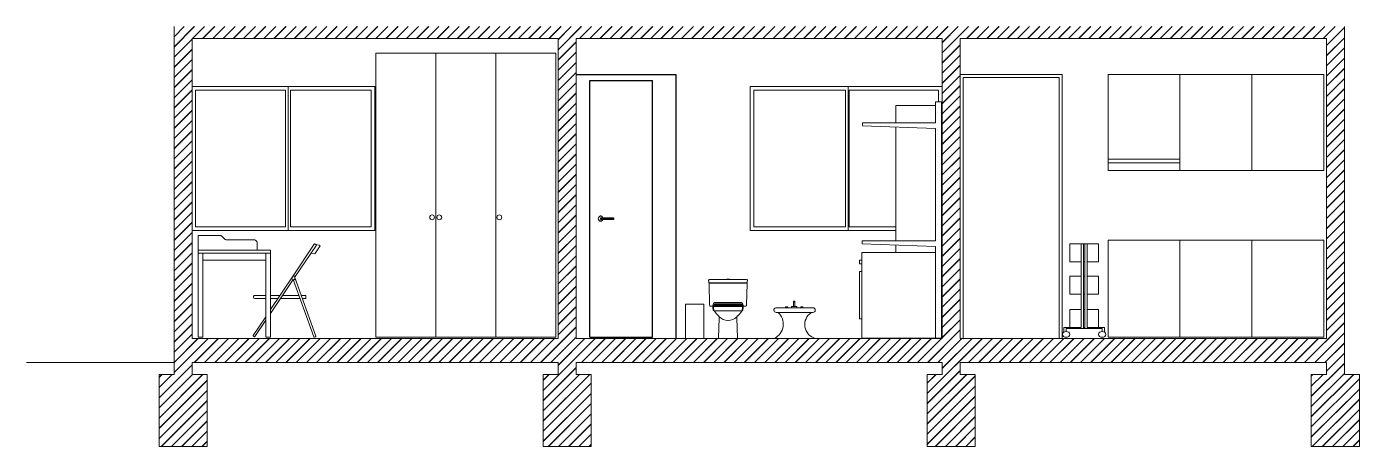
# Model space of a CAD drawing. Header units: millimetres. Extents: x -10.6 to 21.1, y -25.4 to 28.4.
# Drawn here: x -1.23 to 9.88, y 13.3 to 16.8 of the extents above; entities that cross this region are included whole.
import ezdxf

# ---------------------------------------------------------------- set-up
doc = ezdxf.new("R2010")
doc.units = ezdxf.units.MM
doc.layers.add('A-DOOR-FULL', color=2, linetype='Continuous')
doc.layers.add('A-GLAZ-FULL', color=4, linetype='Continuous')
for name, color, linetype, lineweight in [('A-DOOR-FURR', 2, 'Continuous', 15), ('A-FURN', 1, 'Continuous', 15), ('A-GLAZ-FURR', 4, 'Continuous', 15), ('A-SECT A-MCUT', 176, 'Continuous', 20)]:
    doc.layers.add(name, color=color, linetype=linetype, lineweight=lineweight)

# ---------------------------------------------------------------- blocks, each defined once
blk = doc.blocks.new('A$C1A4859B3')
for p, q in [((-43.2, 102.5), (-42.4, 103.1)), ((-38.9, 95.9), (-43.2, 102.5)), ((-42.4, 103.1), (-39.4, 103.7)), ((-38.4, 104.1), (-20.2, 76.9)), ((-35.7, 96.6), (-38.9, 95.9))]:
    blk.add_line(p, q)
at = {"linetype": 'ByBlock'}
for p, q in [((-1.9, 61.2), (-1.9, 58.8)), ((2, 61.2), (2, 58.8)), ((-1.9, 49.4), (-1.9, 46.3)), ((2, 43.5), (2, 40.5))]:
    blk.add_line(p, q, dxfattribs=at)
for points in [[(-22, 76.2), (-40.1, 103.1, -0.413451), (-39.9, 103.4), (-38.8, 104.2)], [(-20.9, 74.6), (-37.9, 26.6, -0.414131), (-38.5, 26.4), (-39.3, 26.7, -0.414949), (-39.6, 27.3), (-22.1, 76.3)], [(-21.1, 77.6), (-19.4, 75.3, -0.522039), (-19.5, 75), (-21.8, 74.3, -0.612915), (-22.4, 75), (-21.5, 77.5)], [(-31.3, 60.7), (-31.3, 59.1, 0.414293), (-31, 58.8), (-28.3, 58.8)], [(2, 58.8), (11.3, 58.8, 0.414135), (12.3, 59.8), (12.3, 60.2, 0.414293), (11.3, 61.2), (2, 61.2)], [(2, 43.5), (12.5, 27.9, -0.41205), (12.5, 27.3), (11.8, 26.9, -0.415494), (11.1, 27), (2, 40.5)]]:
    blk.add_lwpolyline(points, format="xyb")
for points in [[(-1.9, 46.3), (-20.9, 74.6)], [(-20.7, 77.6), (-1.9, 49.4)], [(-27.5, 61.1), (-31, 61.1)], [(-26.5, 58.8), (-10.3, 58.8)], [(-11.9, 61.2), (-25.7, 61.1)], [(-1.9, 61.2), (-9.7, 61.2)], [(-8.2, 58.8), (-1.9, 58.8)]]:
    blk.add_lwpolyline(points)
for centre in [(-21.9, 74.9), (-21.3, 77.4), (-19.6, 75.2)]:
    blk.add_circle(centre, 0.102)
for centre, radius, start, end in [((-38.7, 103.9), 0.3, 33.7566, 124.1013), ((-21.3, 77.4), 0.242, 30.1974, 161.1712), ((-30.9, 60.7), 0.445, 104.8256, 180.255)]:
    blk.add_arc(centre, radius, start, end)
blk = doc.blocks.new('A$C14321CC3')
for p, q in [((-35, 107), (-11.6, 107)), ((2, 95.9), (-58.4, 95.9)), ((-54.5, 90.1), (-1.9, 90.1))]:
    blk.add_line(p, q)
for points in [[(-58.4, 98.5), (-58.4, 110.5), (-39.4, 110.5)], [(-39.4, 110.5), (-38.9, 110.2), (-38.5, 110), (-38.2, 109.7), (-37.9, 109.5), (-37.7, 109.2), (-37.4, 109), (-37.2, 108.8), (-37, 108.5), (-36.8, 108.3), (-36.6, 108.1), (-36.4, 108), (-36.2, 107.8), (-36, 107.6), (-35.7, 107.4), (-35.4, 107.2), (-35, 107)], [(-11.6, 107), (-11.1, 106.9), (-10.6, 106.8), (-9.9, 106.3), (-9.4, 105.7), (-9.2, 105), (-9.2, 98.5)], [(-58.4, 95.9), (-58.4, 98.5), (2, 98.5), (2, 25.8), (-1.9, 25.8), (-1.9, 95.9), (-54.6, 95.9)]]:
    blk.add_lwpolyline(points)
blk.add_lwpolyline([(-54.5, 25.8), (-58.4, 25.8), (-58.4, 95.9), (-54.5, 95.9)], close=True)

msp = doc.modelspace()

# ---------------------------------------------------------------- hatches: boundary and pattern name
at = {"linetype": 'ByBlock', "lineweight": 9}
h = msp.add_hatch(dxfattribs=at)
h.set_pattern_fill('JIS_LC_20', color=253, scale=0.003)
h.paths.add_polyline_path([(9.75, 16.8), (0, 16.8), (0, 13.9), (0.15, 13.9), (0.15, 16.7), (3.2, 16.7), (3.2, 13.9), (3.35, 13.9), (3.35, 16.7), (6.4, 16.7), (6.4, 13.9), (6.55, 13.9), (6.55, 16.7), (9.6, 16.7), (9.6, 13.9), (9.75, 13.9)])
h.paths.add_polyline_path([(3.2, 14.2), (0.15, 14.2), (0.15, 14), (3.2, 14)], flags=17)
h.paths.add_polyline_path([(9.6, 14.2), (6.55, 14.2), (6.55, 14), (9.6, 14)], flags=17)
h.paths.add_polyline_path([(9.875, 13.9), (9.475, 13.9), (9.475, 13.3), (9.875, 13.3)])
h.paths.add_polyline_path([(6.675, 13.9), (6.275, 13.9), (6.275, 13.3), (6.675, 13.3)])
h.paths.add_polyline_path([(3.475, 13.9), (3.075, 13.9), (3.075, 13.3), (3.475, 13.3)])
h.paths.add_polyline_path([(0.275, 13.9), (-0.125, 13.9), (-0.125, 13.3), (0.275, 13.3)])
h.paths.add_polyline_path([(4.188, 14.199), (4.188, 14.199), (3.354, 14.199), (3.35, 14.199), (3.35, 14), (6.4, 14), (6.4, 14.2)], flags=17)

# ---------------------------------------------------------------- linework, layer by layer
at = {"layer": 'A-DOOR-FULL'}
for p, q in [((3.465, 14.211), (3.465, 16.35)), ((3.465, 16.35), (3.987, 16.35)), ((3.987, 14.211), (3.987, 16.35)), ((3.465, 14.211), (3.987, 14.211))]:
    msp.add_line(p, q, dxfattribs=at)
msp.add_lwpolyline([(3.555, 15.206), (3.66, 15.206), (3.66, 15.191), (3.555, 15.191)], close=True, dxfattribs=at)
msp.add_arc((3.554, 15.199), 0.02, 20.4428, 339.1919, dxfattribs=at)
at = {"layer": 'A-DOOR-FURR'}
for points in [[(6.55, 16.4), (7.4, 16.4)], [(6.575, 14.2), (6.575, 16.375), (7.375, 16.375)], [(7.375, 16.375), (7.375, 14.2)], [(7.4, 16.4), (7.4, 14.2)]]:
    msp.add_lwpolyline(points, dxfattribs=at)
at = {"layer": 'A-FURN'}
for p, q in [((3.18, 16.58), (1.68, 16.58)), ((1.68, 16.58), (1.68, 14.21)), ((2.18, 16.58), (2.18, 14.21)), ((2.68, 16.58), (2.68, 14.21)), ((3.18, 14.21), (3.18, 16.58)), ((7.783, 15.6), (7.783, 16.4)), ((9.579, 16.4), (7.783, 16.4)), ((8.379, 15.6), (8.379, 16.4)), ((8.979, 15.6), (8.979, 16.4)), ((9.579, 15.6), (9.579, 16.4)), ((6.395, 16.172), (6.345, 16.172)), ((6.345, 16.172), (6.345, 15.998)), ((6.345, 15.998), (5.735, 15.998)), ((5.735, 15.998), (5.735, 15.973)), ((6.345, 15.95), (6.345, 15.015)), ((6.361, 15.944), (6.361, 15.944)), ((8.379, 15.696), (7.783, 15.696)), ((8.379, 15.664), (7.783, 15.664)), ((9.579, 15.6), (7.783, 15.6)), ((6.345, 15.015), (5.734, 15.015)), ((5.734, 15.015), (5.734, 14.99)), ((7.464, 14.99), (7.464, 14.84)), ((7.702, 14.99), (7.464, 14.99)), ((7.558, 14.99), (7.558, 14.292)), ((7.578, 14.99), (7.578, 14.282)), ((7.587, 14.99), (7.587, 14.282)), ((7.607, 14.99), (7.607, 14.292)), ((7.702, 14.99), (7.702, 14.84)), ((7.783, 15.02), (7.783, 14.21)), ((9.579, 15.02), (7.783, 15.02)), ((8.379, 15.02), (8.379, 14.21)), ((8.979, 15.02), (8.979, 14.21)), ((9.579, 15.02), (9.579, 14.21)), ((7.558, 14.84), (7.464, 14.84)), ((7.587, 14.84), (7.578, 14.84)), ((7.702, 14.84), (7.607, 14.84)), ((4.463, 14.664), (4.455, 14.664)), ((4.461, 14.477), (4.457, 14.657)), ((4.461, 14.66), (4.768, 14.66)), ((4.766, 14.664), (4.464, 14.664)), ((4.605, 14.695), (4.627, 14.695)), ((4.613, 14.693), (4.606, 14.693)), ((4.613, 14.692), (4.613, 14.693)), ((4.613, 14.692), (4.619, 14.692)), ((4.625, 14.693), (4.619, 14.693)), ((4.619, 14.693), (4.619, 14.692)), ((4.776, 14.664), (4.768, 14.664)), ((4.774, 14.657), (4.77, 14.477)), ((7.464, 14.718), (7.464, 14.568)), ((7.558, 14.718), (7.464, 14.718)), ((7.587, 14.718), (7.578, 14.718)), ((7.702, 14.718), (7.607, 14.718)), ((7.702, 14.718), (7.702, 14.568)), ((7.558, 14.568), (7.464, 14.568)), ((7.587, 14.568), (7.578, 14.568)), ((7.702, 14.568), (7.607, 14.568)), ((4.507, 14.47), (4.468, 14.47)), ((4.491, 14.438), (4.488, 14.456)), ((4.616, 14.481), (4.493, 14.481)), ((4.616, 14.473), (4.493, 14.473)), ((4.498, 14.438), (4.495, 14.456)), ((4.496, 14.466), (4.507, 14.466)), ((4.616, 14.488), (4.497, 14.488)), ((4.502, 14.488), (4.502, 14.481)), ((4.616, 14.499), (4.504, 14.499)), ((4.507, 14.473), (4.507, 14.47)), ((4.507, 14.466), (4.507, 14.47)), ((4.508, 14.466), (4.724, 14.466)), ((4.511, 14.488), (4.511, 14.481)), ((4.518, 14.473), (4.518, 14.467)), ((4.713, 14.47), (4.518, 14.47)), ((4.616, 14.499), (4.727, 14.499)), ((4.616, 14.488), (4.735, 14.488)), ((4.616, 14.481), (4.738, 14.481)), ((4.616, 14.473), (4.738, 14.473)), ((4.714, 14.473), (4.714, 14.466)), ((4.72, 14.488), (4.72, 14.481)), ((4.725, 14.473), (4.725, 14.47)), ((4.763, 14.47), (4.725, 14.47)), ((4.725, 14.47), (4.725, 14.466)), ((4.725, 14.466), (4.735, 14.466)), ((4.728, 14.488), (4.728, 14.481)), ((4.736, 14.456), (4.733, 14.438)), ((4.743, 14.456), (4.74, 14.438)), ((5.014, 14.456), (5.323, 14.456)), ((5.171, 14.505), (5.172, 14.506)), ((7.464, 14.442), (7.464, 14.292)), ((7.558, 14.442), (7.464, 14.442)), ((7.587, 14.442), (7.578, 14.442)), ((7.702, 14.442), (7.607, 14.442)), ((7.702, 14.442), (7.702, 14.292)), ((4.505, 14.43), (4.616, 14.43)), ((4.537, 14.202), (4.543, 14.371)), ((4.726, 14.43), (4.616, 14.43)), ((4.689, 14.371), (4.694, 14.202)), ((5.017, 14.417), (5.323, 14.417)), ((7.413, 14.292), (7.413, 14.252)), ((7.558, 14.292), (7.413, 14.292)), ((7.433, 14.282), (7.433, 14.258)), ((7.733, 14.282), (7.433, 14.282)), ((7.587, 14.292), (7.578, 14.292)), ((7.753, 14.292), (7.607, 14.292)), ((7.733, 14.282), (7.733, 14.258)), ((7.753, 14.292), (7.753, 14.252)), ((1.68, 14.21), (3.18, 14.21)), ((4.616, 14.2), (4.539, 14.2)), ((4.693, 14.2), (4.616, 14.2)), ((5.002, 14.2), (5.347, 14.2))]:
    msp.add_line(p, q, dxfattribs=at)
at = {"layer": 'A-FURN', "linetype": 'ByBlock'}
for p, q in [((6.395, 14.202), (6.395, 16.172)), ((5.735, 15.973), (6.345, 15.95)), ((5.734, 14.99), (6.345, 14.967)), ((7.783, 14.21), (9.579, 14.21))]:
    msp.add_line(p, q, dxfattribs=at)
at = {"layer": 'A-FURN'}
for points in [[(6.345, 16.142), (6.013, 16.142), (6.013, 15.998)], [(6.013, 15.963), (6.013, 15.015)], [(6.013, 14.98), (6.013, 14.917)], [(6.345, 14.967), (6.345, 14.917)], [(6.345, 14.809), (6.345, 14.202), (6.395, 14.202)], [(5.172, 14.508), (5.172, 14.465), (5.16, 14.465), (5.16, 14.508)]]:
    msp.add_lwpolyline(points, dxfattribs=at)
for points in [[(5.731, 14.917), (6.345, 14.917), (6.345, 14.202), (5.731, 14.202)], [(5.712, 14.821), (5.731, 14.821), (5.731, 14.852), (5.712, 14.852)], [(5.712, 14.759), (5.731, 14.759), (5.731, 14.364), (5.712, 14.364)], [(4.26, 14.485), (4.413, 14.485), (4.413, 14.2), (4.26, 14.2)], [(5.095, 14.464), (5.111, 14.464), (5.111, 14.456), (5.095, 14.456)], [(5.144, 14.465), (5.189, 14.465), (5.189, 14.456), (5.144, 14.456)], [(5.223, 14.464), (5.239, 14.464), (5.239, 14.456), (5.223, 14.456)]]:
    msp.add_lwpolyline(points, close=True, dxfattribs=at)
for centre in [(2.15, 15.21), (2.21, 15.21), (2.71, 15.21)]:
    msp.add_circle(centre, 0.02, dxfattribs=at)
for centre, radius, start, end in [((4.46, 14.684), 0.00656, 91.1369, 187.7083), ((4.309, 14.664), 0.146, 0, 7.7083), ((4.46, 14.657), 0.00292, 90, 180.9816), ((4.616, 6.246), 8.446, 90.0213, 91.0562), ((4.463, 14.661), 0.00292, 90, 194.4775), ((4.606, 14.695), 0.00146, 173.6059, 270), ((4.615, 6.246), 8.446, 88.9438, 89.9787), ((4.625, 14.695), 0.00146, 270, 6.3941), ((4.768, 14.661), 0.00292, 345.5225, 90), ((4.771, 14.684), 0.00656, 352.2917, 88.8631), ((4.771, 14.657), 0.00292, 359.0184, 90), ((4.922, 14.664), 0.146, 172.2917, 180), ((4.468, 14.477), 0.00729, 180.9816, 270), ((4.496, 14.458), 0.00802, 90, 192.114), ((4.493, 14.477), 0.00365, 90, 270), ((4.499, 14.438), 0.00802, 177.9125, 262.8808), ((4.504, 14.488), 0.0109, 90, 158.6763), ((4.497, 14.491), 0.00292, 158.6763, 270), ((4.503, 14.458), 0.00795, 89.4934, 192.1036), ((4.506, 14.438), 0.00802, 177.9125, 262.8808), ((4.725, 14.438), 0.00802, 277.1192, 2.0875), ((4.727, 14.488), 0.0109, 21.3237, 90), ((4.729, 14.458), 0.00766, 347.9543, 92.5753), ((4.732, 14.438), 0.00802, 277.1192, 2.0875), ((4.735, 14.491), 0.00292, 270, 21.3237), ((4.735, 14.458), 0.00802, 347.886, 90), ((4.738, 14.477), 0.00365, 270, 90), ((4.763, 14.477), 0.00729, 270, 359.0184), ((5.017, 14.437), 0.0196, 99.9096, 270), ((5.166, 14.506), 0.00581, 17.2527, 162.7473), ((5.323, 14.436), 0.0195, 270, 90), ((4.497, 14.422), 0.00802, 29.2183, 82.8808), ((4.632, 14.497), 0.146, 209.2183, 228.6789), ((4.521, 14.371), 0.0219, 358, 48.6789), ((4.617, 14.459), 0.109, 226.1445, 269.0712), ((4.614, 14.461), 0.111, 270.9389, 312.6578), ((4.71, 14.371), 0.0219, 131.3211, 182), ((4.6, 14.497), 0.146, 311.3211, 330.7817), ((4.734, 14.422), 0.00802, 97.1192, 150.7817), ((4.944, 14.319), 0.132, 295.8563, 48.1748), ((5.375, 14.316), 0.12, 122.7074, 256.4394), ((4.539, 14.202), 0.00182, 178, 270), ((4.693, 14.202), 0.00182, 270, 2)]:
    msp.add_arc(centre, radius, start, end, dxfattribs=at)
for centre, major_axis, ratio in [((5.166, 14.505), (-0.00501, 0), 0.389916), ((7.433, 14.234), (0.0305, 0), 0.784239), ((7.733, 14.234), (0.0305, 0), 0.784239)]:
    msp.add_ellipse(centre, major_axis=major_axis, ratio=ratio, dxfattribs=at)
msp.add_spline([(5.161, 14.505), (5.16, 14.506)], degree=3, dxfattribs=at)
msp.add_open_spline([(5.162, 14.505), (5.162, 14.505), (5.162, 14.504), (5.166, 14.503), (5.17, 14.505), (5.17, 14.505), (5.166, 14.506), (5.162, 14.505), (5.162, 14.505), (5.162, 14.505)], degree=3, knots=[0, 0, 0, 0, 0.969298, 0.969298, 3.139862, 3.139862, 5.310427, 5.310427, 6.283185, 6.283185, 6.283185, 6.283185], dxfattribs=at)
at = {"layer": 'A-GLAZ-FULL'}
for p, q in [((4.184, 16.399), (3.35, 16.399)), ((4.184, 14.2), (4.184, 16.399))]:
    msp.add_line(p, q, dxfattribs=at)
at = {"layer": 'A-GLAZ-FURR'}
for p, q in [((1.673, 16.3), (0.15, 16.3)), ((0.18, 15.13), (0.18, 16.27)), ((0.18, 16.27), (0.93, 16.27)), ((0.93, 15.13), (0.93, 16.27)), ((0.95, 15.1), (0.95, 16.3)), ((0.97, 15.13), (0.97, 16.27)), ((0.97, 16.27), (1.643, 16.27)), ((1.643, 15.13), (1.643, 16.27)), ((1.673, 15.1), (1.673, 16.3)), ((6.4, 16.3), (4.8, 16.3)), ((4.8, 15.1), (4.8, 16.3)), ((4.83, 15.13), (4.83, 16.27)), ((4.83, 16.27), (5.595, 16.27)), ((5.595, 15.13), (5.595, 16.27)), ((5.615, 15.1), (5.615, 16.3)), ((5.625, 15.13), (5.625, 16.27)), ((5.625, 16.27), (6.37, 16.27)), ((6.37, 16.172), (6.37, 16.27)), ((6.4, 15.1), (6.4, 16.3)), ((0.15, 15.1), (1.673, 15.1)), ((0.18, 15.13), (0.93, 15.13)), ((0.97, 15.13), (1.643, 15.13)), ((4.8, 15.1), (6.013, 15.1)), ((4.83, 15.13), (5.595, 15.13)), ((5.625, 15.13), (6.013, 15.13))]:
    msp.add_line(p, q, dxfattribs=at)
at = {"layer": 'A-SECT A-MCUT'}
for p, q in [((0, 13.9), (0, 16.8)), ((9.75, 13.9), (9.75, 16.8)), ((0.15, 16.7), (3.2, 16.7)), ((0.15, 14.2), (0.15, 16.7)), ((3.2, 14.2), (3.2, 16.7)), ((3.35, 16.7), (6.4, 16.7)), ((6.4, 14.2), (6.4, 16.7)), ((6.55, 16.7), (9.6, 16.7)), ((6.55, 14.2), (6.55, 16.7)), ((9.6, 14.2), (9.6, 16.7)), ((0.15, 14.2), (3.2, 14.2)), ((6.55, 14.2), (9.6, 14.2)), ((-1.228, 14), (0, 14)), ((0.15, 14), (3.2, 14)), ((0.15, 13.9), (0.15, 14)), ((3.2, 13.9), (3.2, 14)), ((3.35, 14), (6.4, 14)), ((3.35, 13.9), (3.35, 14)), ((6.4, 13.9), (6.4, 14)), ((6.55, 14), (9.6, 14)), ((6.55, 13.9), (6.55, 14)), ((9.6, 13.9), (9.6, 14))]:
    msp.add_line(p, q, dxfattribs=at)
at = {"layer": 'A-SECT A-MCUT', "linetype": 'ByBlock'}
for p, q in [((3.35, 16.7), (3.35, 14.2)), ((3.35, 14.2), (6.4, 14.2)), ((-0.125, 13.9), (0, 13.9)), ((0.15, 13.9), (0.275, 13.9))]:
    msp.add_line(p, q, dxfattribs=at)
at = {"layer": 'A-SECT A-MCUT'}
for points in [[(0.275, 13.9), (0.275, 13.3), (-0.125, 13.3), (-0.125, 13.9)], [(3.35, 13.9), (3.475, 13.9), (3.475, 13.3), (3.075, 13.3), (3.075, 13.9), (3.2, 13.9)], [(6.55, 13.9), (6.675, 13.9), (6.675, 13.3), (6.275, 13.3), (6.275, 13.9), (6.4, 13.9)], [(9.75, 13.9), (9.875, 13.9), (9.875, 13.3), (9.475, 13.3), (9.475, 13.9), (9.6, 13.9)]]:
    msp.add_lwpolyline(points, dxfattribs=at)

# ---------------------------------------------------------------- block references
at = {"layer": 'A-FURN', "yscale": 0.01, "zscale": 0.01}
for name, p, xscale in [('A$C14321CC3', (0.784, 13.952), 0.01), ('A$C1A4859B3', (0.785, 13.946), -0.01)]:
    msp.add_blockref(name, p, dxfattribs=dict(at, xscale=xscale))

doc.saveas('drawing.dxf')
